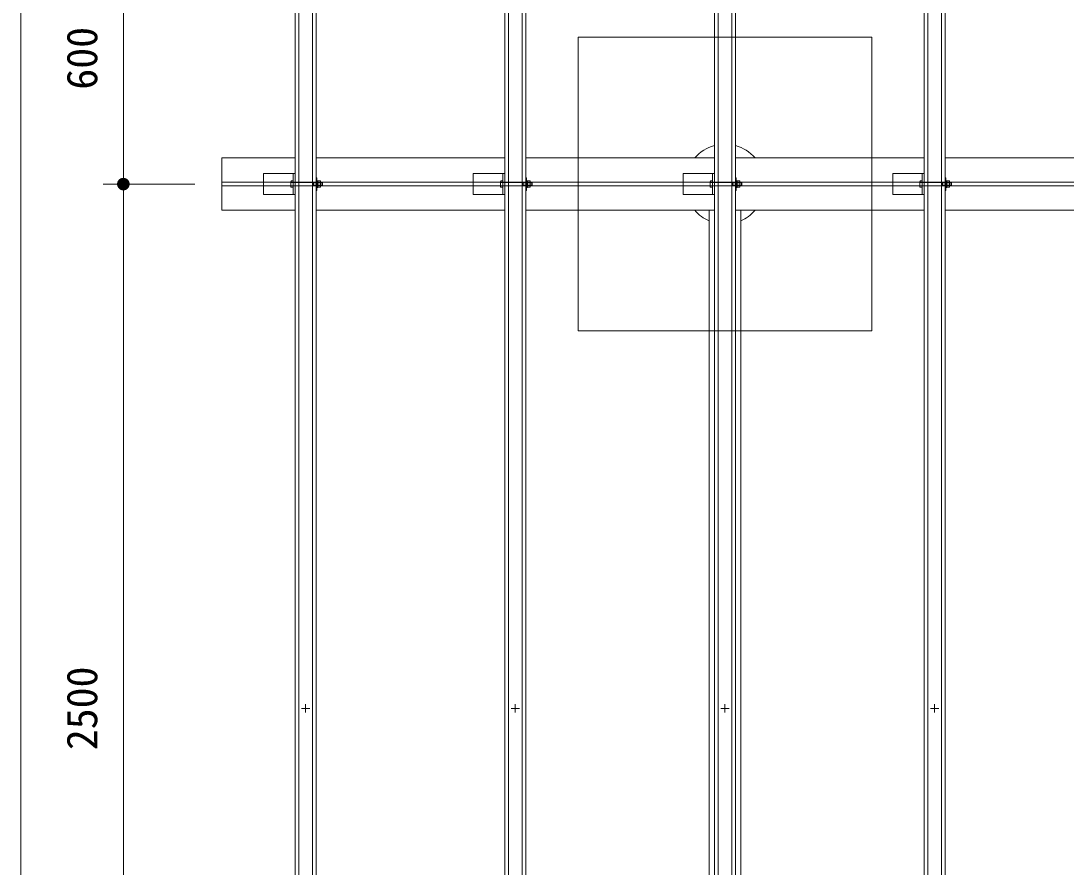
# Model space of a CAD drawing. Units: millimetres at full size, sheet at 1:40. Extents: x -800 to 17600, y -600 to 12480.
# Drawn here: x 928 to 3420, y 8410 to 10428 of the extents above; entities that cross this region are included whole.
import ezdxf
from ezdxf.enums import TextEntityAlignment as Align

# ---------------------------------------------------------------- set-up
doc = ezdxf.new("R2010")
doc.units = ezdxf.units.MM
doc.header["$LTSCALE"] = 40
doc.layers.add('D-STR', color=1, linetype='Continuous', lineweight=13)
doc.layers.add('D-STR-DIM', color=7, linetype='Continuous', lineweight=13)
doc.styles.add('ＭＳ ゴシック', font='')
doc.styles.get('ＭＳ ゴシック').set_extended_font_data('MS Gothic')

# ---------------------------------------------------------------- blocks, each defined once
blk = doc.blocks.new('filled_dot')
at = {"color": 0, "linetype": 'Continuous', "lineweight": -2, "const_width": 1.25}
blk.add_lwpolyline([(-0.625, 0, 1), (0.625, 0, 1)], format="xyb", close=True, dxfattribs=at)

msp = doc.modelspace()

# ---------------------------------------------------------------- linework, layer by layer
at = {"layer": 'D-STR'}
for p, q in [((1631.9, 10101.31), (2081.9, 10101.31)), ((2131.9, 10101.31), (2581.9, 10101.31)), ((2631.9, 10101.31), (3081.9, 10101.31)), ((3131.9, 10101.31), (3581.9, 10101.31)), ((1577.4, 10063.81), (1581.9, 10063.81)), ((1577.4, 10013.81), (1577.4, 10063.81)), ((1581.9, 10063.81), (1581.9, 10013.81)), ((1631.9, 10053.81), (1633.9, 10053.81)), ((1631.9, 10023.81), (1631.9, 10053.81)), ((1633.9, 10053.81), (1633.9, 10023.81)), ((1633.9, 10046.81), (1635.9, 10046.81)), ((1633.9, 10030.81), (1633.9, 10046.81)), ((1635.9, 10046.81), (1635.9, 10030.81)), ((1635.9, 10045.31), (1636.48, 10046.32)), ((1635.9, 10032.31), (1635.9, 10045.31)), ((1636.48, 10046.32), (1642.12, 10046.32)), ((1642.12, 10046.32), (1642.7, 10045.31)), ((1642.7, 10045.31), (1642.7, 10032.31)), ((2006.9, 10063.81), (2081.9, 10063.81)), ((2006.9, 10013.81), (2006.9, 10063.81)), ((2077.4, 10063.81), (2081.9, 10063.81)), ((2077.4, 10013.81), (2077.4, 10063.81)), ((2081.9, 10063.81), (2081.9, 10013.81)), ((2131.9, 10053.81), (2133.9, 10053.81)), ((2131.9, 10023.81), (2131.9, 10053.81)), ((2133.9, 10053.81), (2133.9, 10023.81)), ((2133.9, 10046.81), (2135.9, 10046.81)), ((2133.9, 10030.81), (2133.9, 10046.81)), ((2135.9, 10046.81), (2135.9, 10030.81)), ((2135.9, 10045.31), (2136.48, 10046.32)), ((2135.9, 10032.31), (2135.9, 10045.31)), ((2136.48, 10046.32), (2142.12, 10046.32)), ((2142.12, 10046.32), (2142.7, 10045.31)), ((2142.7, 10045.31), (2142.7, 10032.31)), ((2506.9, 10063.81), (2581.9, 10063.81)), ((2506.9, 10013.81), (2506.9, 10063.81)), ((2577.4, 10063.81), (2581.9, 10063.81)), ((2577.4, 10013.81), (2577.4, 10063.81)), ((2581.9, 10063.81), (2581.9, 10013.81)), ((2631.9, 10053.81), (2633.9, 10053.81)), ((2631.9, 10023.81), (2631.9, 10053.81)), ((2633.9, 10053.81), (2633.9, 10023.81)), ((2633.9, 10046.81), (2635.9, 10046.81)), ((2633.9, 10030.81), (2633.9, 10046.81)), ((2635.9, 10046.81), (2635.9, 10030.81)), ((2635.9, 10045.31), (2636.48, 10046.32)), ((2635.9, 10032.31), (2635.9, 10045.31)), ((2636.48, 10046.32), (2642.12, 10046.32)), ((2642.12, 10046.32), (2642.7, 10045.31)), ((2642.7, 10045.31), (2642.7, 10032.31)), ((3006.9, 10063.81), (3081.9, 10063.81)), ((3006.9, 10013.81), (3006.9, 10063.81)), ((3077.4, 10063.81), (3081.9, 10063.81)), ((3077.4, 10013.81), (3077.4, 10063.81)), ((3081.9, 10063.81), (3081.9, 10013.81)), ((3131.9, 10053.81), (3133.9, 10053.81)), ((3131.9, 10023.81), (3131.9, 10053.81)), ((3133.9, 10053.81), (3133.9, 10023.81)), ((3133.9, 10046.81), (3135.9, 10046.81)), ((3133.9, 10030.81), (3133.9, 10046.81)), ((3135.9, 10046.81), (3135.9, 10030.81)), ((3135.9, 10045.31), (3136.48, 10046.32)), ((3135.9, 10032.31), (3135.9, 10045.31)), ((3136.48, 10046.32), (3142.12, 10046.32)), ((3142.12, 10046.32), (3142.7, 10045.31)), ((3142.7, 10045.31), (3142.7, 10032.31)), ((1406.9, 10043.31), (7806.9, 10043.31)), ((1406.9, 10034.31), (1406.9, 10043.31)), ((7806.9, 10034.31), (1406.9, 10034.31)), ((1572.59, 10042.56), (1577.4, 10042.56)), ((1577.4, 10035.06), (1572.59, 10035.06)), ((1625.4, 10041.73), (1621.65, 10042.81)), ((1625.4, 10035.89), (1621.65, 10034.81)), ((1625.4, 10042.81), (1625.4, 10034.81)), ((1647.4, 10041.73), (1625.4, 10041.73)), ((1647.4, 10035.89), (1625.4, 10035.89)), ((1633.9, 10023.81), (1631.9, 10023.81)), ((1635.9, 10030.81), (1633.9, 10030.81)), ((1636.48, 10031.3), (1635.9, 10032.31)), ((1642.12, 10042.56), (1636.48, 10042.56)), ((1636.48, 10035.06), (1642.12, 10035.06)), ((1642.12, 10031.3), (1636.48, 10031.3)), ((1642.7, 10032.31), (1642.12, 10031.3)), ((1646.31, 10042.81), (1646.31, 10034.81)), ((2072.59, 10042.56), (2077.4, 10042.56)), ((2077.4, 10035.06), (2072.59, 10035.06)), ((2125.4, 10041.73), (2121.65, 10042.81)), ((2125.4, 10035.89), (2121.65, 10034.81)), ((2125.4, 10042.81), (2125.4, 10034.81)), ((2147.4, 10041.73), (2125.4, 10041.73)), ((2147.4, 10035.89), (2125.4, 10035.89)), ((2133.9, 10023.81), (2131.9, 10023.81)), ((2135.9, 10030.81), (2133.9, 10030.81)), ((2136.48, 10031.3), (2135.9, 10032.31)), ((2142.12, 10042.56), (2136.48, 10042.56)), ((2136.48, 10035.06), (2142.12, 10035.06)), ((2142.12, 10031.3), (2136.48, 10031.3)), ((2142.7, 10032.31), (2142.12, 10031.3)), ((2146.31, 10042.81), (2146.31, 10034.81)), ((2572.59, 10042.56), (2577.4, 10042.56)), ((2577.4, 10035.06), (2572.59, 10035.06)), ((2625.4, 10041.73), (2621.65, 10042.81)), ((2625.4, 10035.89), (2621.65, 10034.81)), ((2625.4, 10042.81), (2625.4, 10034.81)), ((2647.4, 10041.73), (2625.4, 10041.73)), ((2647.4, 10035.89), (2625.4, 10035.89)), ((2633.9, 10023.81), (2631.9, 10023.81)), ((2635.9, 10030.81), (2633.9, 10030.81)), ((2636.48, 10031.3), (2635.9, 10032.31)), ((2642.12, 10042.56), (2636.48, 10042.56)), ((2636.48, 10035.06), (2642.12, 10035.06)), ((2642.12, 10031.3), (2636.48, 10031.3)), ((2642.7, 10032.31), (2642.12, 10031.3)), ((2646.31, 10042.81), (2646.31, 10034.81)), ((3072.59, 10042.56), (3077.4, 10042.56)), ((3077.4, 10035.06), (3072.59, 10035.06)), ((3125.4, 10041.73), (3121.65, 10042.81)), ((3125.4, 10035.89), (3121.65, 10034.81)), ((3125.4, 10042.81), (3125.4, 10034.81)), ((3147.4, 10041.73), (3125.4, 10041.73)), ((3147.4, 10035.89), (3125.4, 10035.89)), ((3133.9, 10023.81), (3131.9, 10023.81)), ((3135.9, 10030.81), (3133.9, 10030.81)), ((3136.48, 10031.3), (3135.9, 10032.31)), ((3142.12, 10042.56), (3136.48, 10042.56)), ((3136.48, 10035.06), (3142.12, 10035.06)), ((3142.12, 10031.3), (3136.48, 10031.3)), ((3142.7, 10032.31), (3142.12, 10031.3)), ((3146.31, 10042.81), (3146.31, 10034.81)), ((1581.9, 10013.81), (1577.4, 10013.81)), ((2081.9, 10013.81), (2006.9, 10013.81)), ((2081.9, 10013.81), (2077.4, 10013.81)), ((2581.9, 10013.81), (2506.9, 10013.81)), ((2581.9, 10013.81), (2577.4, 10013.81)), ((3081.9, 10013.81), (3006.9, 10013.81)), ((3081.9, 10013.81), (3077.4, 10013.81)), ((1631.9, 9976.31), (2081.9, 9976.31)), ((2131.9, 9976.31), (2581.9, 9976.31)), ((2569.4, 9976.31), (2569.4, 7601.31)), ((2631.9, 9976.31), (3081.9, 9976.31)), ((2644.4, 9976.31), (2644.4, 7601.31)), ((3131.9, 9976.31), (3581.9, 9976.31)), ((1606.9, 8798.81), (1606.9, 8778.81)), ((2106.9, 8798.81), (2106.9, 8778.81)), ((2606.9, 8798.81), (2606.9, 8778.81)), ((3106.9, 8798.81), (3106.9, 8778.81)), ((1616.9, 8788.81), (1596.9, 8788.81)), ((2116.9, 8788.81), (2096.9, 8788.81)), ((2616.9, 8788.81), (2596.9, 8788.81)), ((3116.9, 8788.81), (3096.9, 8788.81))]:
    msp.add_line(p, q, dxfattribs=at)
for points in [[(1581.9, 10638.81), (1631.9, 10638.81), (1631.9, 6938.81), (1581.9, 6938.81)], [(1590.65, 10633.81), (1623.15, 10633.81), (1623.15, 6943.81), (1590.65, 6943.81)], [(2081.9, 10638.81), (2131.9, 10638.81), (2131.9, 6938.81), (2081.9, 6938.81)], [(2090.65, 10633.81), (2123.15, 10633.81), (2123.15, 6943.81), (2090.65, 6943.81)], [(2581.9, 10638.81), (2631.9, 10638.81), (2631.9, 6938.81), (2581.9, 6938.81)], [(2590.65, 10633.81), (2623.15, 10633.81), (2623.15, 6943.81), (2590.65, 6943.81)], [(3081.9, 10638.81), (3131.9, 10638.81), (3131.9, 6938.81), (3081.9, 6938.81)], [(3090.65, 10633.81), (3123.15, 10633.81), (3123.15, 6943.81), (3090.65, 6943.81)], [(2256.9, 10388.81), (2956.9, 10388.81), (2956.9, 9688.81), (2256.9, 9688.81)], [(1506.9, 10063.81), (1581.9, 10063.81), (1581.9, 10013.81), (1506.9, 10013.81)], [(1577.4, 10046.32), (1572.59, 10046.32), (1572.01, 10045.31), (1572.01, 10032.31), (1572.59, 10031.3), (1577.4, 10031.3)], [(2077.4, 10046.32), (2072.59, 10046.32), (2072.01, 10045.31), (2072.01, 10032.31), (2072.59, 10031.3), (2077.4, 10031.3)], [(2577.4, 10046.32), (2572.59, 10046.32), (2572.01, 10045.31), (2572.01, 10032.31), (2572.59, 10031.3), (2577.4, 10031.3)], [(3077.4, 10046.32), (3072.59, 10046.32), (3072.01, 10045.31), (3072.01, 10032.31), (3072.59, 10031.3), (3077.4, 10031.3)]]:
    msp.add_lwpolyline(points, close=True, dxfattribs=at)
for points in [[(1581.9, 9976.31), (1406.9, 9976.31), (1406.9, 10101.31), (1581.9, 10101.31)], [(1577.4, 10042.81), (1646.31, 10042.81), (1647.4, 10041.73), (1647.4, 10035.89), (1646.31, 10034.81), (1577.4, 10034.81)], [(2077.4, 10042.81), (2146.31, 10042.81), (2147.4, 10041.73), (2147.4, 10035.89), (2146.31, 10034.81), (2077.4, 10034.81)], [(2577.4, 10042.81), (2646.31, 10042.81), (2647.4, 10041.73), (2647.4, 10035.89), (2646.31, 10034.81), (2577.4, 10034.81)], [(3077.4, 10042.81), (3146.31, 10042.81), (3147.4, 10041.73), (3147.4, 10035.89), (3146.31, 10034.81), (3077.4, 10034.81)]]:
    msp.add_lwpolyline(points, dxfattribs=at)
for start, end in [(105.20016, 139.04396), (40.95604, 74.79984), (220.95604, 246.84076), (293.15924, 319.04396)]:
    msp.add_arc((2606.9, 10038.81), 95.35, start, end, dxfattribs=at)
for points in [[(1572.59, 10046.32), (1572.55, 10046.16), (1572.44, 10045.68), (1572.41, 10045.53), (1572.37, 10045.37), (1572.27, 10044.89), (1572.24, 10044.74), (1572.21, 10044.58), (1572.12, 10044.1), (1572.1, 10043.94), (1572.07, 10043.78), (1572.01, 10043.31), (1571.99, 10043.15), (1571.97, 10042.92), (1571.94, 10042.25), (1571.93, 10042.02), (1571.92, 10041.8), (1571.92, 10041.12), (1571.93, 10040.89), (1571.93, 10040.66), (1571.94, 10039.98), (1571.95, 10039.76), (1571.95, 10039.53), (1571.95, 10038.85), (1571.95, 10038.62), (1571.94, 10038.35), (1571.91, 10037.53), (1571.89, 10037.26), (1571.87, 10036.98), (1571.8, 10036.17), (1571.77, 10035.9), (1571.74, 10035.62), (1571.64, 10034.81), (1571.61, 10034.54), (1571.58, 10034.27), (1571.47, 10033.45), (1571.43, 10033.18)], [(2072.59, 10046.32), (2072.55, 10046.16), (2072.44, 10045.68), (2072.41, 10045.53), (2072.37, 10045.37), (2072.27, 10044.89), (2072.24, 10044.74), (2072.21, 10044.58), (2072.12, 10044.1), (2072.1, 10043.94), (2072.07, 10043.78), (2072.01, 10043.31), (2071.99, 10043.15), (2071.97, 10042.92), (2071.94, 10042.25), (2071.93, 10042.02), (2071.92, 10041.8), (2071.92, 10041.12), (2071.93, 10040.89), (2071.93, 10040.66), (2071.94, 10039.98), (2071.95, 10039.76), (2071.95, 10039.53), (2071.95, 10038.85), (2071.95, 10038.62), (2071.94, 10038.35), (2071.91, 10037.53), (2071.89, 10037.26), (2071.87, 10036.98), (2071.8, 10036.17), (2071.77, 10035.9), (2071.74, 10035.62), (2071.64, 10034.81), (2071.61, 10034.54), (2071.58, 10034.27), (2071.47, 10033.45), (2071.43, 10033.18)], [(2572.59, 10046.32), (2572.55, 10046.16), (2572.44, 10045.68), (2572.41, 10045.53), (2572.37, 10045.37), (2572.27, 10044.89), (2572.24, 10044.74), (2572.21, 10044.58), (2572.12, 10044.1), (2572.1, 10043.94), (2572.07, 10043.78), (2572.01, 10043.31), (2571.99, 10043.15), (2571.97, 10042.92), (2571.94, 10042.25), (2571.93, 10042.02), (2571.92, 10041.8), (2571.92, 10041.12), (2571.93, 10040.89), (2571.93, 10040.66), (2571.94, 10039.98), (2571.95, 10039.76), (2571.95, 10039.53), (2571.95, 10038.85), (2571.95, 10038.62), (2571.94, 10038.35), (2571.91, 10037.53), (2571.89, 10037.26), (2571.87, 10036.98), (2571.8, 10036.17), (2571.77, 10035.9), (2571.74, 10035.62), (2571.64, 10034.81), (2571.61, 10034.54), (2571.58, 10034.27), (2571.47, 10033.45), (2571.43, 10033.18)], [(3072.59, 10046.32), (3072.55, 10046.16), (3072.44, 10045.68), (3072.41, 10045.53), (3072.37, 10045.37), (3072.27, 10044.89), (3072.24, 10044.74), (3072.21, 10044.58), (3072.12, 10044.1), (3072.1, 10043.94), (3072.07, 10043.78), (3072.01, 10043.31), (3071.99, 10043.15), (3071.97, 10042.92), (3071.94, 10042.25), (3071.93, 10042.02), (3071.92, 10041.8), (3071.92, 10041.12), (3071.93, 10040.89), (3071.93, 10040.66), (3071.94, 10039.98), (3071.95, 10039.76), (3071.95, 10039.53), (3071.95, 10038.85), (3071.95, 10038.62), (3071.94, 10038.35), (3071.91, 10037.53), (3071.89, 10037.26), (3071.87, 10036.98), (3071.8, 10036.17), (3071.77, 10035.9), (3071.74, 10035.62), (3071.64, 10034.81), (3071.61, 10034.54), (3071.58, 10034.27), (3071.47, 10033.45), (3071.43, 10033.18)]]:
    msp.add_open_spline(points, degree=3, knots=[0, 0, 0, 0, 1, 1, 1, 2, 2, 2, 3, 3, 3, 4, 4, 4, 5, 5, 5, 6, 6, 6, 7, 7, 7, 8, 8, 8, 9, 9, 9, 10, 10, 10, 11, 11, 11, 12, 12, 12, 12], dxfattribs=at)
at = {"layer": 'D-STR-DIM'}
for p, q in [((928.03, 6938.81), (928.03, 10638.81)), ((1172.33, 10038.81), (1172.33, 10638.81)), ((1342.9, 10038.81), (1124.33, 10038.81)), ((1342.9, 10038.81), (1124.33, 10038.81)), ((1172.33, 7538.81), (1172.33, 10038.81))]:
    msp.add_line(p, q, dxfattribs=at)

# ---------------------------------------------------------------- block references
at = {"layer": 'D-STR-DIM', "xscale": 12, "yscale": 12}
for rotation in [90, 270]:
    msp.add_blockref('filled_dot', (1172.33, 10038.81), dxfattribs=dict(at, rotation=rotation))

# ---------------------------------------------------------------- texts
at = {"layer": 'D-STR-DIM', "style": 'ＭＳ ゴシック'}
for s, p in [('600', (1036.82, 10338.81)), ('2500', (1036.82, 8788.81))]:
    msp.add_text(s, height=73.31, rotation=90, dxfattribs=at).set_placement(p, align=Align.TOP_CENTER)

doc.saveas('drawing.dxf')
